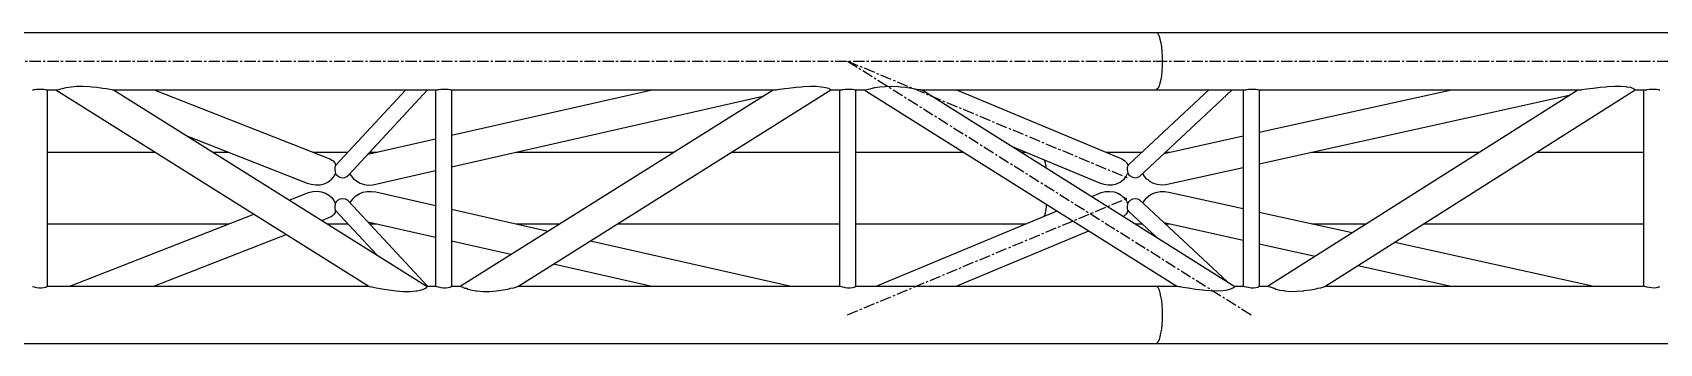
# Model space of a CAD drawing. Header units: millimetres. Extents: x 5143 to 30813, y 232 to 21408.
# Drawn here: x 26898 to 28053, y 7430 to 7651 of the extents above; entities that cross this region are included whole.
import ezdxf

# ---------------------------------------------------------------- set-up
doc = ezdxf.new("R2010")
doc.units = ezdxf.units.MM
doc.header["$LTSCALE"] = 0.25
doc.linetypes.add('CENTER', pattern=[50.8, 31.75, -6.35, 6.35, -6.35])
doc.linetypes.add('XKITLINE00', pattern=[0])

msp = doc.modelspace()

# ---------------------------------------------------------------- linework, layer by layer
at = {"color": 8, "linetype": 'XKITLINE00'}
for p, q in [((26261.4, 7650.6), (27695.3, 7650.6)), ((27695.3, 7650.6), (27696.1, 7650.3)), ((27695.3, 7650.6), (28893.5, 7650.6)), ((27695.3, 7650.6), (27696.1, 7650.3)), ((27696.1, 7650.3), (27696.9, 7649.4)), ((27696.1, 7650.3), (27696.9, 7649.4)), ((27696.9, 7649.4), (27697.6, 7647.9)), ((27696.9, 7649.4), (27697.6, 7647.9)), ((27697.6, 7647.9), (27698.2, 7645.8)), ((27697.6, 7647.9), (27698.2, 7645.8)), ((27698.2, 7645.8), (27698.8, 7643.3)), ((27698.8, 7643.3), (27699.2, 7640.4)), ((27699.2, 7640.4), (27699.5, 7637.2)), ((27699.5, 7637.2), (27699.7, 7633.8)), ((27699.7, 7633.8), (27699.8, 7630.3)), ((27699.8, 7630.3), (27699.7, 7626.7)), ((27698.8, 7617.2), (27698.2, 7614.7)), ((27699.2, 7620.1), (27698.8, 7617.2)), ((27699.5, 7623.3), (27699.2, 7620.1)), ((27699.7, 7626.7), (27699.5, 7623.3)), ((26898.4, 7610), (26899.5, 7610)), ((26899.5, 7610), (26899.7, 7610.1)), ((26899.7, 7610.1), (26901.3, 7610.3)), ((26901.3, 7610.3), (26903.1, 7610.4)), ((26903.1, 7610.4), (26904.8, 7610.5)), ((26904.8, 7610.5), (26906.4, 7610.4)), ((26906.4, 7610.4), (26907.7, 7610.2)), ((26907.7, 7610.2), (26908.1, 7610)), ((26908.1, 7610), (26908.5, 7610)), ((26908.5, 7610), (26908.8, 7609.9)), ((26908.6, 7610), (26915.6, 7610)), ((26908.8, 7609.9), (26908.8, 7470.5)), ((26914.9, 7610), (26915.1, 7609.9)), ((26914.9, 7610), (27137, 7470.6)), ((26915.1, 7609.9), (26916.1, 7610)), ((26915.1, 7609.9), (26915.1, 7609.9)), ((26916.1, 7610), (26916.4, 7610)), ((26916.4, 7610), (26917.6, 7610.4)), ((26917.6, 7610.4), (26919.4, 7610.8)), ((26919.4, 7610.8), (26919.7, 7610.9)), ((26919.7, 7610.9), (26922.4, 7611.6)), ((26922.4, 7611.6), (26925.8, 7612.1)), ((26925.8, 7612.1), (26929.7, 7612.5)), ((26929.7, 7612.5), (26934.2, 7612.6)), ((26934.2, 7612.6), (26939.1, 7612.3)), ((26939.1, 7612.3), (26940.6, 7612.1)), ((26940.6, 7612.1), (26944, 7611.8)), ((26944, 7611.8), (26948.4, 7611.2)), ((26948.4, 7611.2), (26950.8, 7610.8)), ((26950.8, 7610.8), (26952.2, 7610.6)), ((26952.2, 7610.6), (26954.8, 7610.1)), ((26954.8, 7610.1), (26955.1, 7610)), ((26955.1, 7610), (26955.9, 7610)), ((26955.8, 7610), (27185.2, 7610)), ((26955.9, 7610), (27178.3, 7470.4)), ((26984.7, 7610), (27109.4, 7561)), ((27163.2, 7610), (27113.3, 7556.2)), ((27178.7, 7610), (27122.7, 7549.7)), ((27184.2, 7610), (27184.2, 7470.6)), ((27184.3, 7610), (27184.3, 7609.9)), ((27184.3, 7609.9), (27184.4, 7609.9)), ((27184.4, 7609.9), (27185.2, 7610)), ((27184.7, 7610), (27184.7, 7609.9)), ((27185.2, 7610), (27186.3, 7610)), ((27186.3, 7610), (27186.5, 7610.1)), ((27186.5, 7610.1), (27188.1, 7610.3)), ((27188.1, 7610.3), (27189.9, 7610.5)), ((27189.9, 7610.5), (27191.6, 7610.5)), ((27191.6, 7610.5), (27193.2, 7610.4)), ((27193.2, 7610.4), (27194.5, 7610.2)), ((27194.5, 7610.2), (27194.9, 7610)), ((27194.9, 7610), (27195.3, 7610)), ((27195.3, 7610), (27195.6, 7609.9)), ((27195.4, 7610), (27425.1, 7610)), ((27195.6, 7577.7), (27338, 7610)), ((27195.6, 7609.9), (27195.6, 7470.5)), ((27195.6, 7555.3), (27416.6, 7605.5)), ((27201.7, 7470.6), (27423.8, 7610)), ((27242.7, 7470.5), (27464.8, 7609.9)), ((27423.9, 7610), (27424, 7609.9)), ((27424, 7609.9), (27424.6, 7610)), ((27424.6, 7610), (27426.3, 7610)), ((27426.3, 7610), (27426.8, 7610.1)), ((27426.8, 7610.1), (27430.3, 7610.6)), ((27430.3, 7610.6), (27432.2, 7610.8)), ((27432.2, 7610.8), (27434.7, 7611.2)), ((27434.7, 7611.2), (27439.8, 7611.8)), ((27439.8, 7611.8), (27443.6, 7612.1)), ((27443.6, 7612.1), (27445, 7612.2)), ((27445, 7612.2), (27450.1, 7612.6)), ((27450.1, 7612.6), (27454.5, 7612.5)), ((27454.5, 7612.5), (27458.1, 7612.1)), ((27458.1, 7612.1), (27461.1, 7611.6)), ((27461.1, 7611.6), (27463, 7611)), ((27463, 7611), (27463.2, 7610.8)), ((27463.2, 7610.8), (27464.3, 7610.4)), ((27464.3, 7610.4), (27464.6, 7610)), ((27464.6, 7610), (27464.8, 7610)), ((27464.8, 7610), (27472, 7610)), ((27464.8, 7610), (27464.8, 7609.9)), ((27470.9, 7610), (27470.9, 7470.6)), ((27471.1, 7610), (27471.1, 7609.9)), ((27471.1, 7609.9), (27471.2, 7609.9)), ((27471.2, 7609.9), (27472, 7610)), ((27471.4, 7610), (27471.5, 7609.9)), ((27472, 7610), (27473.1, 7610)), ((27473.1, 7610), (27473.3, 7610.1)), ((27473.3, 7610.1), (27474.9, 7610.3)), ((27474.9, 7610.3), (27476.6, 7610.5)), ((27476.6, 7610.5), (27478.4, 7610.5)), ((27478.4, 7610.5), (27480, 7610.4)), ((27480, 7610.4), (27481.3, 7610.2)), ((27481.3, 7610.2), (27481.7, 7610)), ((27481.7, 7610), (27482.1, 7610)), ((27482.1, 7610), (27482.3, 7609.9)), ((27482.2, 7610), (27489.3, 7610)), ((27482.3, 7609.9), (27482.3, 7470.5)), ((27488.4, 7610), (27710.1, 7470.6)), ((27488.5, 7610), (27488.6, 7609.9)), ((27488.6, 7609.9), (27489.7, 7610)), ((27488.6, 7609.9), (27488.6, 7609.9)), ((27489.7, 7610), (27489.9, 7610)), ((27489.9, 7610), (27491.2, 7610.4)), ((27491.2, 7610.4), (27492.9, 7610.7)), ((27492.9, 7610.7), (27493.3, 7610.9)), ((27493.3, 7610.9), (27496, 7611.5)), ((27496, 7611.5), (27499.5, 7612)), ((27499.5, 7612), (27503.4, 7612.4)), ((27503.4, 7612.4), (27507.9, 7612.5)), ((27507.9, 7612.5), (27512.8, 7612.2)), ((27512.8, 7612.2), (27514.1, 7612)), ((27514.1, 7612), (27517.6, 7611.7)), ((27517.6, 7611.7), (27522.1, 7611.1)), ((27522.1, 7611.1), (27524.2, 7610.7)), ((27524.2, 7610.7), (27525.8, 7610.5)), ((27525.8, 7610.5), (27528.4, 7610.1)), ((27528.4, 7610.1), (27528.6, 7610)), ((27528.6, 7610), (27529.5, 7610)), ((27529.1, 7610), (27695.3, 7610)), ((27529.5, 7610), (27751.3, 7470.5)), ((27553.8, 7610), (27671.2, 7561)), ((27676.3, 7557.1), (27732.9, 7610)), ((27683.7, 7548.5), (27749.4, 7610)), ((27695.3, 7610), (27696.1, 7610.3)), ((27695.3, 7610), (27696.1, 7610.3)), ((27695.3, 7610), (27758.2, 7610)), ((27696.9, 7611.2), (27696.1, 7610.3)), ((27696.9, 7611.2), (27696.1, 7610.3)), ((27697.6, 7612.7), (27696.9, 7611.2)), ((27697.6, 7612.7), (27696.9, 7611.2)), ((27698.2, 7614.7), (27697.6, 7612.7)), ((27698.2, 7614.7), (27697.6, 7612.7)), ((27757.2, 7610), (27757.2, 7470.6)), ((27757.3, 7610), (27757.4, 7609.9)), ((27757.4, 7609.9), (27758.2, 7610)), ((27757.4, 7609.9), (27757.4, 7609.9)), ((27757.7, 7610), (27757.7, 7609.9)), ((27758.2, 7610), (27759.4, 7610)), ((27759.4, 7610), (27759.5, 7610.1)), ((27759.5, 7610.1), (27761.1, 7610.3)), ((27761.1, 7610.3), (27762.9, 7610.5)), ((27762.9, 7610.5), (27764.6, 7610.5)), ((27764.6, 7610.5), (27766.2, 7610.4)), ((27766.2, 7610.4), (27767.5, 7610.2)), ((27767.5, 7610.2), (27768, 7610)), ((27768, 7610), (27768.3, 7610)), ((27768.3, 7610), (27768.6, 7610)), ((27768.5, 7610), (27995.9, 7610)), ((27768.6, 7579.8), (27904.9, 7610)), ((27768.6, 7610), (27768.6, 7470.5)), ((27768.6, 7557.4), (27988.5, 7606.1)), ((27774.6, 7470.6), (27994.6, 7610)), ((27815.2, 7470.5), (28035.3, 7609.9)), ((27994.7, 7610), (27994.8, 7609.9)), ((27994.8, 7609.9), (27995.4, 7610)), ((27995.4, 7610), (27997.2, 7610)), ((27997.2, 7610), (27997.5, 7610.1)), ((27997.5, 7610.1), (28001, 7610.6)), ((28001, 7610.6), (28003.2, 7610.8)), ((28003.2, 7610.8), (28005.4, 7611.2)), ((28005.4, 7611.2), (28010.5, 7611.8)), ((28010.5, 7611.8), (28014.6, 7612.1)), ((28014.6, 7612.1), (28015.7, 7612.3)), ((28015.7, 7612.3), (28020.8, 7612.6)), ((28020.8, 7612.6), (28025.2, 7612.6)), ((28025.2, 7612.6), (28028.8, 7612.2)), ((28028.8, 7612.2), (28029, 7612.1)), ((28029, 7612.1), (28031.7, 7611.7)), ((28031.7, 7611.7), (28033.7, 7611.1)), ((28033.7, 7611.1), (28033.9, 7610.8)), ((28033.9, 7610.8), (28034.9, 7610.5)), ((28034.9, 7610.5), (28035.3, 7610)), ((28035.3, 7610), (28042.4, 7610)), ((28035.3, 7610), (28035.3, 7609.9)), ((28035.3, 7610), (28035.3, 7610)), ((28041.3, 7610), (28041.3, 7470.6)), ((28041.4, 7610), (28041.5, 7609.9)), ((28041.5, 7609.9), (28041.6, 7609.9)), ((28041.6, 7609.9), (28042.4, 7610)), ((28041.8, 7610), (28041.9, 7609.9)), ((28042.4, 7610), (28043.6, 7610)), ((28043.6, 7610), (28043.7, 7610.1)), ((28043.7, 7610.1), (28045.2, 7610.3)), ((28045.2, 7610.3), (28047, 7610.5)), ((28047, 7610.5), (28048.8, 7610.5)), ((28048.8, 7610.5), (28050.4, 7610.4)), ((28050.4, 7610.4), (28051.6, 7610.2)), ((28051.6, 7610.2), (28052.1, 7610)), ((28052.1, 7610), (28052.4, 7610)), ((28052.4, 7610), (28052.7, 7610)), ((27007.9, 7577.4), (27093.3, 7543.8)), ((27136.2, 7564.2), (27184.2, 7575.1)), ((27701.1, 7564.8), (27757.2, 7577.2)), ((26908.8, 7565.7), (26985.5, 7565.7)), ((27026.5, 7565.7), (27037.7, 7565.7)), ((27097.5, 7565.7), (27122.1, 7565.7)), ((27109.4, 7561), (27111.3, 7559.9)), ((27111.3, 7559.9), (27111.6, 7559.5)), ((27111.6, 7559.5), (27112.7, 7558.4)), ((27137.6, 7565.7), (27142.8, 7565.7)), ((27241.3, 7565.7), (27353.2, 7565.7)), ((27394.2, 7565.7), (27470.9, 7565.7)), ((27482.3, 7565.7), (27558.9, 7565.7)), ((27593.4, 7569.8), (27655.4, 7543.9)), ((27599.9, 7565.7), (27603.2, 7565.7)), ((27616.1, 7560.3), (27616.7, 7558.2)), ((27616.1, 7560.3), (27616.7, 7558.2)), ((27660.1, 7565.7), (27685.5, 7565.7)), ((27671.2, 7561), (27673.1, 7559.9)), ((27673.1, 7559.9), (27673.4, 7559.6)), ((27673.4, 7559.6), (27674.5, 7558.4)), ((27702, 7565.7), (27704.9, 7565.7)), ((27805.8, 7565.7), (27924.6, 7565.7)), ((27965.4, 7565.7), (28041.3, 7565.7)), ((27111.8, 7547.9), (27110.1, 7546)), ((27112.9, 7549.9), (27111.8, 7547.9)), ((27112.7, 7558.4), (27113.5, 7556.7)), ((27112.9, 7555.1), (27112.8, 7553.6)), ((27112.8, 7553.6), (27112.8, 7553.4)), ((27112.8, 7553.4), (27113, 7551.8)), ((27113.1, 7555.5), (27112.9, 7555.1)), ((27113, 7550.1), (27112.9, 7549.9)), ((27113, 7551.8), (27113.3, 7550.7)), ((27113.3, 7550.8), (27113, 7550.1)), ((27113.3, 7556.2), (27113.1, 7555.5)), ((27113.3, 7550.7), (27113.3, 7550.5)), ((27113.3, 7550.5), (27113.7, 7550)), ((27113.5, 7556.7), (27113.6, 7556.6)), ((27113.6, 7556.6), (27113.6, 7556.5)), ((27113.7, 7550), (27113.8, 7549.9)), ((27113.8, 7549.9), (27114.9, 7548.8)), ((27114.9, 7548.8), (27116.5, 7547.9)), ((27116.5, 7547.9), (27118.2, 7547.6)), ((27118.2, 7547.6), (27119.9, 7547.8)), ((27119.9, 7547.8), (27121.5, 7548.5)), ((27121.5, 7548.5), (27122.7, 7549.7)), ((27123.4, 7550.4), (27123.8, 7549.9)), ((27123.8, 7549.9), (27124.4, 7548.8)), ((27124.4, 7548.8), (27126.2, 7546.8)), ((27139.8, 7542.6), (27184.2, 7552.7)), ((27616.7, 7558.2), (27617.2, 7555.2)), ((27616.7, 7558.2), (27617.2, 7555.2)), ((27617.2, 7555.2), (27617.3, 7554.7)), ((27617.2, 7555.2), (27617.3, 7554.7)), ((27673.8, 7548), (27672.1, 7546.1)), ((27674.8, 7549.9), (27673.8, 7548)), ((27674.5, 7558.4), (27675.3, 7556.8)), ((27675, 7550.1), (27674.8, 7549.9)), ((27675, 7555.1), (27674.9, 7553.5)), ((27674.9, 7553.5), (27675, 7553.3)), ((27675.2, 7555.4), (27675, 7555.1)), ((27675, 7553.3), (27675.1, 7551.7)), ((27675.3, 7551.1), (27675, 7550.1)), ((27675.1, 7551.7), (27675.4, 7550.8)), ((27675.4, 7556.2), (27675.2, 7555.4)), ((27675.3, 7556.8), (27675.4, 7556.6)), ((27675.4, 7556.6), (27675.5, 7556.3)), ((27675.4, 7550.8), (27675.9, 7550)), ((27675.5, 7556.4), (27675.9, 7556.7)), ((27675.9, 7556.7), (27676.3, 7557.1)), ((27675.9, 7550), (27676, 7549.9)), ((27676, 7549.9), (27677.1, 7548.8)), ((27676.3, 7557.1), (27676.4, 7557.1)), ((27677.1, 7548.8), (27678.7, 7547.9)), ((27678.7, 7547.9), (27680.4, 7547.6)), ((27680.4, 7547.6), (27682.1, 7547.8)), ((27682.1, 7547.8), (27683.7, 7548.5)), ((27685.7, 7550.4), (27686.1, 7550)), ((27686.1, 7550), (27686.7, 7548.9)), ((27686.7, 7548.9), (27688.5, 7546.8)), ((27702.3, 7542.7), (27757.2, 7554.9)), ((27080.6, 7531.7), (27094.3, 7537.1)), ((27093.3, 7543.8), (27096.2, 7542.9)), ((27094.3, 7537.1), (27097.3, 7537.8)), ((27096.2, 7542.9), (27099.3, 7542.5)), ((27097.3, 7537.8), (27100.5, 7538)), ((27099.3, 7542.5), (27102.4, 7542.6)), ((27100.5, 7538), (27103.5, 7537.6)), ((27102.4, 7542.6), (27105.3, 7543.2)), ((27103.5, 7537.6), (27106.3, 7536.7)), ((27105.3, 7543.2), (27107.9, 7544.4)), ((27106.3, 7536.7), (27108.7, 7535.3)), ((27107.9, 7544.4), (27110, 7546)), ((27110.1, 7546), (27110, 7546)), ((27126.2, 7546.8), (27127.2, 7546.1)), ((27127.2, 7546.1), (27128.4, 7545.1)), ((27128.4, 7545.1), (27130.9, 7543.7)), ((27130.1, 7536.1), (27132.8, 7537.3)), ((27130.9, 7543.7), (27133.7, 7542.8)), ((27132.8, 7537.3), (27135.8, 7537.9)), ((27133.7, 7542.8), (27136.7, 7542.4)), ((27135.8, 7537.9), (27138.9, 7537.9)), ((27136.7, 7542.4), (27139.8, 7542.6)), ((27138.9, 7537.9), (27142, 7537.5)), ((27142, 7537.5), (27184.2, 7527.9)), ((27649.8, 7534.3), (27656.5, 7537)), ((27655.4, 7543.9), (27658.3, 7542.9)), ((27656.5, 7537), (27659.5, 7537.7)), ((27658.3, 7542.9), (27661.4, 7542.5)), ((27659.5, 7537.7), (27662.6, 7537.9)), ((27661.4, 7542.5), (27664.4, 7542.6)), ((27662.6, 7537.9), (27665.6, 7537.5)), ((27664.4, 7542.6), (27667.3, 7543.3)), ((27665.6, 7537.5), (27668.3, 7536.6)), ((27667.3, 7543.3), (27669.9, 7544.5)), ((27668.3, 7536.6), (27670.7, 7535.2)), ((27669.9, 7544.5), (27672, 7546.1)), ((27672.1, 7546.1), (27672, 7546.1)), ((27688.5, 7546.8), (27689.5, 7546.2)), ((27689.5, 7546.2), (27690.7, 7545.1)), ((27690.7, 7545.1), (27693.3, 7543.7)), ((27692.5, 7536.1), (27695.2, 7537.2)), ((27693.3, 7543.7), (27696.2, 7542.9)), ((27695.2, 7537.2), (27698.3, 7537.8)), ((27696.2, 7542.9), (27699.2, 7542.5)), ((27698.3, 7537.8), (27701.4, 7537.8)), ((27699.2, 7542.5), (27702.3, 7542.7)), ((27701.4, 7537.8), (27704.5, 7537.4)), ((27704.5, 7537.4), (27757.2, 7525.7)), ((27108.7, 7535.3), (27109.7, 7534.3)), ((27109.7, 7534.3), (27110.7, 7533.5)), ((27110.7, 7533.5), (27112.2, 7531.5)), ((27112.2, 7531.5), (27112.6, 7530.5)), ((27112.6, 7530.5), (27113.2, 7529.4)), ((27112.9, 7527.2), (27112.8, 7526.9)), ((27112.8, 7526.9), (27112.9, 7525.4)), ((27113, 7528.8), (27112.9, 7527.2)), ((27112.9, 7525.4), (27113.1, 7525)), ((27113.2, 7529.5), (27113, 7528.8)), ((27113.1, 7525), (27113.3, 7524.3)), ((27113.8, 7530.4), (27113.2, 7529.5)), ((27113.8, 7530.4), (27113.9, 7530.5)), ((27113.9, 7530.5), (27115.1, 7531.7)), ((27115.1, 7531.7), (27116.6, 7532.5)), ((27116.6, 7532.5), (27118.4, 7532.8)), ((27118.4, 7532.8), (27120.1, 7532.6)), ((27120.1, 7532.6), (27121.6, 7531.9)), ((27121.6, 7531.9), (27122.8, 7530.8)), ((27122.8, 7530.8), (27178.7, 7470.6)), ((27124.1, 7530.6), (27123.7, 7529.8)), ((27125.7, 7532.7), (27124.1, 7530.6)), ((27125.7, 7532.7), (27127.6, 7534.4)), ((27127.8, 7534.6), (27127.6, 7534.4)), ((27127.8, 7534.6), (27130.1, 7536.1)), ((27195.6, 7525.3), (27264.1, 7509.7)), ((27617.2, 7525.3), (27616.7, 7522.3)), ((27617.2, 7525.3), (27616.7, 7522.3)), ((27617.7, 7528.7), (27617.2, 7525.3)), ((27617.7, 7528.7), (27617.2, 7525.3)), ((27670.7, 7535.2), (27671.7, 7534.3)), ((27671.7, 7534.3), (27672.7, 7533.5)), ((27672.7, 7533.5), (27674.2, 7531.4)), ((27674.2, 7531.4), (27674.6, 7530.5)), ((27674.6, 7530.5), (27675.2, 7529.2)), ((27675.2, 7528.9), (27675, 7527.2)), ((27675, 7527.2), (27675, 7527)), ((27675, 7527), (27675, 7525.5)), ((27675, 7525.5), (27675.2, 7525.1)), ((27675.2, 7529.2), (27675.2, 7529.1)), ((27675.3, 7529.2), (27675.2, 7528.9)), ((27675.2, 7525.1), (27675.4, 7524.4)), ((27676, 7530.4), (27675.3, 7529.2)), ((27676, 7530.4), (27676.1, 7530.5)), ((27676.1, 7530.5), (27677.3, 7531.7)), ((27677.3, 7531.7), (27678.9, 7532.5)), ((27678.9, 7532.5), (27680.6, 7532.8)), ((27680.6, 7532.8), (27682.3, 7532.6)), ((27682.3, 7532.6), (27683.8, 7531.9)), ((27683.8, 7531.9), (27746, 7473.8)), ((27686.3, 7530.5), (27686, 7529.9)), ((27686.4, 7530.5), (27686.3, 7530.5)), ((27688, 7532.7), (27686.4, 7530.5)), ((27688, 7532.7), (27689.8, 7534.3)), ((27690.1, 7534.5), (27689.8, 7534.3)), ((27690.1, 7534.5), (27692.5, 7536.1)), ((26908.8, 7514.9), (27037.7, 7514.9)), ((26924.9, 7470.6), (27055.4, 7521.8)), ((27103.6, 7517.3), (27108.1, 7519.1)), ((27107.5, 7514.9), (27122.1, 7514.9)), ((27108.1, 7519.1), (27110.3, 7520)), ((27110.3, 7520), (27111.4, 7520.9)), ((27111.4, 7520.9), (27111.9, 7521.3)), ((27113, 7523), (27111.9, 7521.3)), ((27113.2, 7523.7), (27113, 7523)), ((27113.4, 7524.2), (27113.2, 7523.7)), ((27113.3, 7524.3), (27142.6, 7492.8)), ((27136.2, 7516.3), (27184.2, 7505.4)), ((27137.6, 7514.9), (27142.6, 7514.9)), ((27241.5, 7514.9), (27272.2, 7514.9)), ((27313.3, 7514.9), (27470.9, 7514.9)), ((27482.3, 7514.9), (27603.3, 7514.9)), ((27497, 7470.6), (27625.2, 7524)), ((27616.7, 7522.3), (27616.1, 7520.2)), ((27616.7, 7522.3), (27616.1, 7520.2)), ((27672.3, 7520.1), (27673.2, 7520.9)), ((27673.2, 7520.9), (27673.7, 7521.3)), ((27674.9, 7522.9), (27673.7, 7521.3)), ((27675.1, 7523.7), (27674.9, 7522.9)), ((27675.4, 7524.4), (27675.1, 7523.7)), ((27675.4, 7524.3), (27676, 7523.7)), ((27676, 7523.7), (27676.4, 7523.4)), ((27676.4, 7523.4), (27695.4, 7505.6)), ((27676.4, 7523.4), (27676.5, 7523.3)), ((27680.6, 7514.9), (27685.5, 7514.9)), ((27701.1, 7515.7), (27757.2, 7503.3)), ((27702, 7514.9), (27704.8, 7514.9)), ((27768.6, 7523.2), (27834.5, 7508.6)), ((27806, 7514.9), (27844.4, 7514.9)), ((27885.2, 7514.9), (28041.3, 7514.9)), ((26984.6, 7470.6), (27078.4, 7507.4)), ((27195.6, 7502.9), (27237.8, 7493.3)), ((27294.2, 7502.9), (27436.7, 7470.6)), ((27553.7, 7470.6), (27647.7, 7509.8)), ((27864.7, 7501.9), (28006, 7470.6)), ((27768.6, 7500.7), (27808.3, 7492)), ((27268, 7486.4), (27337.8, 7470.6)), ((27838.5, 7485.3), (27904.8, 7470.6)), ((26898.4, 7470.3), (26899.5, 7470.1)), ((26899.5, 7470.1), (26899.7, 7470.1)), ((26899.7, 7470.1), (26901.3, 7469.7)), ((26901.3, 7469.7), (26903.1, 7469.5)), ((26903.1, 7469.5), (26904.8, 7469.5)), ((26904.8, 7469.5), (26906.4, 7469.6)), ((26906.4, 7469.6), (26907.7, 7469.9)), ((26907.7, 7469.9), (26908.1, 7470.1)), ((26908.1, 7470.1), (26908.5, 7470.2)), ((26908.5, 7470.2), (26908.8, 7470.5)), ((26908.8, 7470.6), (27137.1, 7470.6)), ((27137, 7470.6), (27137, 7470.6)), ((27137, 7470.6), (27137.2, 7470.5)), ((27137, 7470.6), (27137.1, 7470.6)), ((27137.2, 7470.5), (27138.9, 7470.2)), ((27138.9, 7470.2), (27139.3, 7470.1)), ((27139.3, 7470.1), (27142.1, 7469.5)), ((27142.1, 7469.5), (27145.2, 7469)), ((27145.2, 7469), (27146.2, 7468.8)), ((27146.2, 7468.8), (27151.2, 7468)), ((27151.2, 7468), (27156.4, 7467.4)), ((27156.4, 7467.4), (27161.7, 7466.9)), ((27166.4, 7466.8), (27170.3, 7467.2)), ((27170.3, 7467.2), (27171.2, 7467.4)), ((27171.2, 7467.4), (27173.5, 7467.7)), ((27173.5, 7467.7), (27175.8, 7468.5)), ((27175.8, 7468.5), (27176.5, 7469)), ((27176.5, 7469), (27177.3, 7469.3)), ((27177.3, 7469.3), (27178.1, 7470)), ((27178, 7470.6), (27184.4, 7470.6)), ((27178, 7470.1), (27178.3, 7470.4)), ((27178, 7470.1), (27178.1, 7470)), ((27184.2, 7470.6), (27184.3, 7470.6)), ((27184.2, 7470.6), (27184.3, 7470.6)), ((27184.3, 7470.6), (27184.4, 7470.6)), ((27184.4, 7470.6), (27185.2, 7470.3)), ((27185.2, 7470.3), (27186.3, 7470.1)), ((27186.3, 7470.1), (27186.5, 7470.1)), ((27186.5, 7470.1), (27188.1, 7469.7)), ((27188.1, 7469.7), (27189.9, 7469.5)), ((27189.9, 7469.5), (27191.6, 7469.5)), ((27191.6, 7469.5), (27193.2, 7469.6)), ((27193.2, 7469.6), (27194.5, 7469.9)), ((27194.5, 7469.9), (27194.9, 7470.1)), ((27194.9, 7470.1), (27195.3, 7470.2)), ((27195.3, 7470.2), (27195.6, 7470.5)), ((27195.6, 7470.6), (27202.2, 7470.6)), ((27201.7, 7470.6), (27201.7, 7470.6)), ((27201.7, 7470.6), (27202.1, 7470.6)), ((27202.1, 7470.6), (27202.3, 7470.4)), ((27202.3, 7470.4), (27203.4, 7470.2)), ((27203.4, 7470.2), (27203.5, 7470)), ((27203.5, 7470), (27205.2, 7469.3)), ((27205.2, 7469.3), (27206.4, 7469.1)), ((27206.4, 7469.1), (27207.5, 7468.5)), ((27207.5, 7468.5), (27210.3, 7467.8)), ((27210.3, 7467.8), (27213.1, 7467.4)), ((27213.1, 7467.4), (27213.9, 7467.2)), ((27213.9, 7467.2), (27218, 7466.9)), ((27222.6, 7466.9), (27227.6, 7467.4)), ((27227.6, 7467.4), (27232.2, 7468)), ((27232.2, 7468), (27236.5, 7468.8)), ((27236.5, 7468.8), (27237.4, 7469.1)), ((27237.4, 7469.1), (27239.8, 7469.5)), ((27239.8, 7469.5), (27241.8, 7470.2)), ((27241.8, 7470.2), (27242, 7470.2)), ((27242, 7470.2), (27242.7, 7470.5)), ((27242.7, 7470.6), (27471.2, 7470.6)), ((27470.9, 7470.6), (27471.1, 7470.6)), ((27470.9, 7470.6), (27471.1, 7470.6)), ((27471.1, 7470.6), (27471.2, 7470.6)), ((27471.2, 7470.6), (27472, 7470.3)), ((27472, 7470.3), (27473.1, 7470.2)), ((27473.1, 7470.2), (27473.3, 7470.1)), ((27473.3, 7470.1), (27474.9, 7469.7)), ((27474.9, 7469.7), (27476.6, 7469.5)), ((27476.6, 7469.5), (27478.4, 7469.5)), ((27478.4, 7469.5), (27480, 7469.6)), ((27480, 7469.6), (27481.3, 7469.9)), ((27481.3, 7469.9), (27481.7, 7470.2)), ((27481.7, 7470.2), (27482.1, 7470.2)), ((27482.1, 7470.2), (27482.3, 7470.5)), ((27482.3, 7470.6), (27695.3, 7470.6)), ((27695.3, 7470.6), (27696.1, 7470.3)), ((27695.3, 7470.6), (27710.6, 7470.6)), ((27695.3, 7470.6), (27696.1, 7470.3)), ((27696.1, 7470.3), (27696.9, 7469.4)), ((27696.1, 7470.3), (27696.9, 7469.4)), ((27696.9, 7469.4), (27697.6, 7467.9)), ((27696.9, 7469.4), (27697.6, 7467.9)), ((27697.6, 7467.9), (27698.2, 7465.8)), ((27697.6, 7467.9), (27698.2, 7465.8)), ((27710, 7470.7), (27710.1, 7470.6)), ((27710, 7470.7), (27710.1, 7470.7)), ((27710.1, 7470.7), (27711.6, 7470.4)), ((27711.6, 7470.4), (27712.6, 7470.3)), ((27712.6, 7470.3), (27714.5, 7470)), ((27714.5, 7470), (27718.3, 7469.4)), ((27718.3, 7469.4), (27718.4, 7469.4)), ((27718.4, 7469.4), (27723.3, 7468.6)), ((27723.3, 7468.6), (27728.5, 7468)), ((27728.5, 7468), (27730.2, 7467.9)), ((27730.2, 7467.9), (27733.8, 7467.5)), ((27733.8, 7467.5), (27738.6, 7467.3)), ((27738.6, 7467.3), (27742.8, 7467.6)), ((27742.8, 7467.6), (27744.4, 7467.9)), ((27744.4, 7467.9), (27746, 7468.1)), ((27746, 7468.1), (27748.5, 7468.7)), ((27748.5, 7468.7), (27749.8, 7469.4)), ((27749.8, 7469.4), (27750.1, 7469.5)), ((27750.1, 7469.5), (27751, 7470)), ((27751, 7470.3), (27751.3, 7470.5)), ((27751, 7470.3), (27751, 7470)), ((27751.1, 7470.6), (27757.5, 7470.6)), ((27757.2, 7470.6), (27757.4, 7470.7)), ((27757.2, 7470.6), (27757.2, 7470.6)), ((27757.4, 7470.7), (27757.4, 7470.6)), ((27757.4, 7470.6), (27758.2, 7470.4)), ((27758.2, 7470.4), (27759.4, 7470.2)), ((27759.4, 7470.2), (27759.5, 7470.1)), ((27759.5, 7470.1), (27761.1, 7469.8)), ((27761.1, 7469.8), (27762.9, 7469.5)), ((27762.9, 7469.5), (27764.6, 7469.5)), ((27764.6, 7469.5), (27766.2, 7469.6)), ((27766.2, 7469.6), (27767.5, 7469.9)), ((27767.5, 7469.9), (27768, 7470.2)), ((27768, 7470.2), (27768.3, 7470.2)), ((27768.3, 7470.2), (27768.6, 7470.5)), ((27768.6, 7470.6), (27775.1, 7470.6)), ((27774.6, 7470.6), (27775, 7470.7)), ((27774.6, 7470.6), (27774.6, 7470.6)), ((27775, 7470.7), (27775.2, 7470.5)), ((27775.2, 7470.5), (27776.4, 7470.2)), ((27776.4, 7470.2), (27776.5, 7470.1)), ((27776.5, 7470.1), (27778.2, 7469.4)), ((27778.2, 7469.4), (27779.5, 7469.1)), ((27779.5, 7469.1), (27780.4, 7468.6)), ((27780.4, 7468.6), (27783.3, 7467.9)), ((27783.3, 7467.9), (27786.2, 7467.5)), ((27786.2, 7467.5), (27786.8, 7467.3)), ((27786.8, 7467.3), (27790.8, 7466.9)), ((27790.8, 7466.9), (27795.4, 7467)), ((27795.4, 7467), (27800.3, 7467.4)), ((27800.3, 7467.4), (27800.5, 7467.5)), ((27800.5, 7467.5), (27804.9, 7468)), ((27804.9, 7468), (27809.1, 7468.8)), ((27809.1, 7468.8), (27810.2, 7469.1)), ((27810.2, 7469.1), (27812.4, 7469.5)), ((27812.4, 7469.5), (27814.5, 7470.2)), ((27814.5, 7470.2), (27814.6, 7470.2)), ((27814.6, 7470.2), (27815.2, 7470.5)), ((27815.3, 7470.6), (28041.7, 7470.6)), ((28041.3, 7470.6), (28041.5, 7470.7)), ((28041.5, 7470.7), (28041.6, 7470.6)), ((28041.6, 7470.6), (28042.4, 7470.4)), ((28042.4, 7470.4), (28043.6, 7470.2)), ((28043.6, 7470.2), (28043.7, 7470.2)), ((28043.7, 7470.2), (28045.2, 7469.8)), ((28045.2, 7469.8), (28047, 7469.6)), ((28047, 7469.6), (28048.8, 7469.5)), ((28048.8, 7469.5), (28050.4, 7469.6)), ((28050.4, 7469.6), (28051.6, 7469.9)), ((28051.6, 7469.9), (28052.1, 7470.2)), ((28052.1, 7470.2), (28052.4, 7470.2)), ((28052.4, 7470.2), (28052.7, 7470.5)), ((27161.7, 7466.9), (27166.4, 7466.8)), ((27218, 7466.9), (27222.6, 7466.9)), ((27698.2, 7465.8), (27698.7, 7463.3)), ((27698.7, 7463.3), (27699.2, 7460.4)), ((27699.2, 7460.4), (27699.5, 7457.2)), ((27699.5, 7457.2), (27699.7, 7453.8)), ((27699.7, 7446.7), (27699.5, 7443.3)), ((27699.7, 7453.8), (27699.8, 7450.3)), ((27699.8, 7450.3), (27699.7, 7446.7)), ((27697.6, 7432.7), (27696.9, 7431.2)), ((27697.6, 7432.7), (27696.9, 7431.2)), ((27698.2, 7434.7), (27697.6, 7432.7)), ((27698.2, 7434.7), (27697.6, 7432.7)), ((27698.7, 7437.2), (27698.2, 7434.7)), ((27699.2, 7440.1), (27698.7, 7437.2)), ((27699.5, 7443.3), (27699.2, 7440.1)), ((26261.4, 7430), (27695.3, 7430)), ((27695.3, 7430), (27696.1, 7430.3)), ((27695.3, 7430), (27696.1, 7430.3)), ((27695.3, 7430), (28863.8, 7430)), ((27696.9, 7431.2), (27696.1, 7430.3)), ((27696.9, 7431.2), (27696.1, 7430.3))]:
    msp.add_line(p, q, dxfattribs=at)
at = {"color": 8, "linetype": 'CENTER'}
for p, q in [((26261.4, 7630.3), (27695.3, 7630.3)), ((27476.6, 7630.3), (27674.6, 7547.8)), ((27476.6, 7630.3), (27762.9, 7450.3)), ((27695.3, 7630.3), (28916, 7630.3)), ((27476.6, 7450.3), (27674.6, 7532.8))]:
    msp.add_line(p, q, dxfattribs=at)
at = {"color": 8, "linetype": 'XKITLINE00'}
for centre in [(27476.6, 7630.3), (27476.6, 7630.3), (27695.3, 7630.3), (27695.3, 7630.3), (27674.6, 7547.8), (27674.6, 7532.8), (27476.6, 7450.3), (27762.9, 7450.3)]:
    msp.add_circle(centre, 0.05, dxfattribs=at)

doc.saveas('drawing.dxf')
